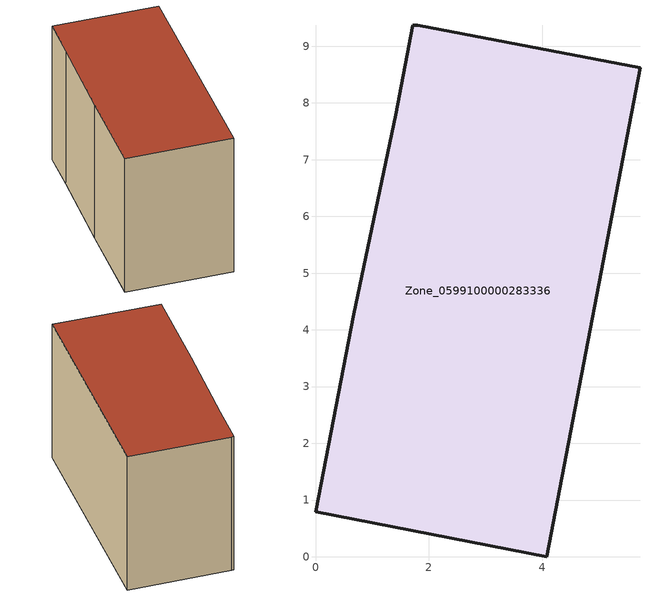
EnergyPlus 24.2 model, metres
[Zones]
Zone_0599100000283336
 floor ground (C_G): 5.72,8.62 4.08,0 0,0.79 0.67,4.27 1.41,7.79 1.71,9.37 1.8,9.37 z0
 wall outside (C_F): 4.08,0 5.72,8.62 1.8,9.37 1.71,9.37 1.41,7.79 0.67,4.27 0,0.79 4.08,0 z0:5.91
 roof outside (C_R): 0.67,4.27 0,0.79 4.08,0 5.72,8.62 1.8,9.37 1.71,9.37 1.41,7.79 z5.91
[BUILDING]
Pand.0599100000283336: North Axis=0; Terrain=City; Loads Convergence Tolerance Value=0.04; Temperature Convergence Tolerance Value=0.4; Solar Distribution=FullExterior; Maximum Number of Warmup Days=25; Minimum Number of Warmup Days=1
[Site:Location]
Rotterdam.The.Hague.AP_ZH_NLD Design_Conditions: Latitude=51.96; Longitude=4.45; Time Zone=1; Elevation=-4.5
[SITE:GROUNDTEMPERATURE:BUILDINGSURFACE]
18, 18, 18, 18, 18, 18, 18, 18, 18, 18, 18, 18
[MATERIAL] Thermal Absorptance=0.9; Solar Absorptance=0.7; Visible Absorptance=0.7
Name | Roughness | Thickness | Conductivity | Density | Specific Heat
G.TC.1946-1964 | MediumSmooth | 0.15 | 1 | 540 | 1210
F.TC.1946-1964 | Rough | 0.3 | 0.857143 | 1920 | 840
R.TC.1946-1964 | MediumRough | 0.2 | 0.235294 | 1500 | 1000
[CONSTRUCTION]
C_G: G.TC.1946-1964
C_F: F.TC.1946-1964
C_R: R.TC.1946-1964
[ZONE]
Zone_0599100000283336: Type=1; Multiplier=1; Ceiling Height=Autocalculate; Volume=Autocalculate; Floor Area=autocalculate; Part of Total Floor Area=Yes
[ZONEINFILTRATION:DESIGNFLOWRATE]
Infil_Zone_0599100000283336: Zone or ZoneList or Space or SpaceList=Zone_0599100000283336; Schedule=AlwaysOn; Design Flow Rate Calculation Method=Flow/Area; Flow Rate per Floor Area=0.003; Constant Term Coefficient=1; Temperature Term Coefficient=0; Velocity Term Coefficient=0; Velocity Squared Term Coefficient=0
[HVACTEMPLATE:ZONE:IDEALLOADSAIRSYSTEM]
Zone_0599100000283336: Maximum Heating Supply Air Temperature=50; Minimum Cooling Supply Air Temperature=13; Maximum Heating Supply Air Humidity Ratio=0.0156; Minimum Cooling Supply Air Humidity Ratio=0.0077; Heating Limit=NoLimit; Cooling Limit=NoLimit; Dehumidification Control Type=ConstantSensibleHeatRatio; Cooling Sensible Heat Ratio=0.7; Dehumidification Setpoint=60; Humidification Control Type=None; Humidification Setpoint=30; Outdoor Air Method=None; Outdoor Air Flow Rate per Person=0.00944; Outdoor Air Flow Rate per Zone Floor Area=0; Outdoor Air Flow Rate per Zone=0; Demand Controlled Ventilation Type=None; Outdoor Air Economizer Type=NoEconomizer; Heat Recovery Type=None; Sensible Heat Recovery Effectiveness=0.7; Latent Heat Recovery Effectiveness=0.65
[ZONECONTROL:THERMOSTAT]
ThermostatControl_Zone_0599100000283336: Zone or ZoneList=Zone_0599100000283336; Control Type Schedule=DualSetpointControlType; Control 1=Thermostat_Zone_0599100000283336; Temperature Difference Between Cutout And Setpoint=0
[THERMOSTATSETPOINT:DUALSETPOINT]
Thermostat_Zone_0599100000283336: Heating Setpoint Temperature Schedule=HeatingSetpoint_Zone_0599100000283336; Cooling Setpoint Temperature Schedule=CoolingSetpoint_Zone_0599100000283336
[SCHEDULE:COMPACT]
HeatingSetpoint_Zone_0599100000283336: Through: 12/31, For: AllDays, Until: 24:00, 21
CoolingSetpoint_Zone_0599100000283336: Through: 12/31, For: AllDays, Until: 24:00, 24
DualSetpointControlType: Through: 12/31, For: AllDays, Until: 24:00, 4
AlwaysOn: Through: 12/31, For: AllDays, Until: 24:00, 1
